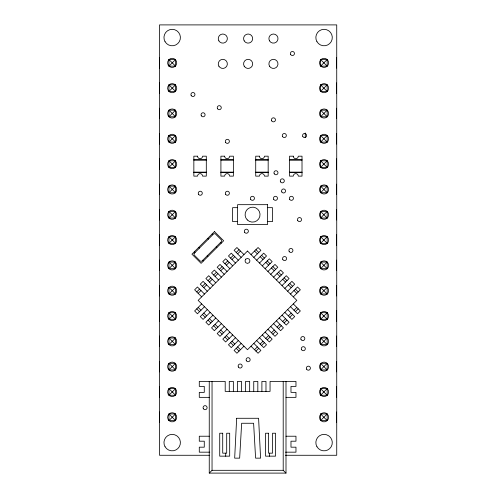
<?xml version="1.0" encoding="UTF-8"?>
<svg xmlns="http://www.w3.org/2000/svg" width="498" height="498" viewBox="0 0 498 498"><rect width="100%" height="100%" fill="white"/><g stroke="black" fill="none" stroke-linecap="round" stroke-linejoin="round"><path stroke-width="0.75" d="M175.557 59.536L168.946 66.141L168.946 59.536L175.557 59.536L175.557 66.141L168.946 66.141M175.557 84.847L168.946 91.458L168.946 84.847L175.557 84.847L175.557 91.458L168.946 91.458M175.557 110.164L168.946 116.769L168.946 110.164L175.557 110.164L175.557 116.769L168.946 116.769M175.557 135.481L168.946 142.086L168.946 135.481L175.557 135.481L175.557 142.086L168.946 142.086M175.557 160.798L168.946 167.403L168.946 160.798L175.557 160.798L175.557 167.403L168.946 167.403M175.557 186.115L168.946 192.72L168.946 186.115L175.557 186.115L175.557 192.72L168.946 192.72M175.557 211.426L168.946 218.037L168.946 211.426L175.557 211.426L175.557 218.037L168.946 218.037M327.167 59.536L320.563 66.141L320.563 59.536L327.167 59.536L327.167 66.141L320.563 66.141M175.557 236.743L168.946 243.348L168.946 236.743L175.557 236.743L175.557 243.348L168.946 243.348M327.167 84.847L320.563 91.458L320.563 84.847L327.167 84.847L327.167 91.458L320.563 91.458M175.557 262.06L168.946 268.665L168.946 262.06L175.557 262.06L175.557 268.665L168.946 268.665M327.167 110.164L320.563 116.769L320.563 110.164L327.167 110.164L327.167 116.769L320.563 116.769M175.557 287.377L168.946 293.982L168.946 287.377L175.557 287.377L175.557 293.982L168.946 293.982M327.167 135.481L320.563 142.086L320.563 135.481L327.167 135.481L327.167 142.086L320.563 142.086M175.557 312.694L168.946 319.299L168.946 312.694L175.557 312.694L175.557 319.299L168.946 319.299M327.167 160.798L320.563 167.403L320.563 160.798L327.167 160.798L327.167 167.403L320.563 167.403M175.557 338.005L168.946 344.616L168.946 338.005L175.557 338.005L175.557 344.616L168.946 344.616M327.167 186.115L320.563 192.72L320.563 186.115L327.167 186.115L327.167 192.72L320.563 192.72M175.557 363.322L168.946 369.927L168.946 363.322L175.557 363.322L175.557 369.927L168.946 369.927M327.167 211.426L320.563 218.037L320.563 211.426L327.167 211.426L327.167 218.037L320.563 218.037M175.557 388.639L168.946 395.244L168.946 388.639L175.557 388.639L175.557 395.244L168.946 395.244M327.167 236.743L320.563 243.348L320.563 236.743L327.167 236.743L327.167 243.348L320.563 243.348M175.557 413.956L168.946 420.561L168.946 413.956L175.557 413.956L175.557 420.561L168.946 420.561M327.167 262.06L320.563 268.665L320.563 262.06L327.167 262.06L327.167 268.665L320.563 268.665M327.167 287.377L320.563 293.982L320.563 287.377L327.167 287.377L327.167 293.982L320.563 293.982M327.167 312.694L320.563 319.299L320.563 312.694L327.167 312.694L327.167 319.299L320.563 319.299M327.167 338.005L320.563 344.616L320.563 338.005L327.167 338.005L327.167 344.616L320.563 344.616M327.167 363.322L320.563 369.927L320.563 363.322L327.167 363.322L327.167 369.927L320.563 369.927M327.167 388.639L320.563 395.244L320.563 388.639L327.167 388.639L327.167 395.244L320.563 395.244M327.167 413.956L320.563 420.561L320.563 413.956L327.167 413.956L327.167 420.561L320.563 420.561M196.747 291.928L199.561 289.108M202.381 286.288L205.201 283.468M208.021 280.648L210.841 277.834M213.661 275.014L216.481 272.194M219.294 269.374L222.114 266.555M224.934 263.735L227.754 260.915M230.574 258.101L233.394 255.281M236.214 252.461L239.028 249.641M198.154 293.334L200.974 290.515M203.794 287.701L206.614 284.881M209.428 282.061L212.248 279.241M215.068 276.421L217.887 273.601M220.707 270.781L223.527 267.968M226.347 265.148L229.161 262.328M231.981 259.508L234.801 256.688M237.621 253.868L240.441 251.048M201.678 303.911L194.631 310.957L197.451 313.777L204.497 306.724M251.011 254.578L258.057 247.525L260.877 250.345L253.831 257.391M207.317 309.544L200.271 316.591L203.084 319.411L210.137 312.364M256.651 260.211L263.697 253.165L266.517 255.984L259.47 263.031M212.951 315.184L205.904 322.231L208.724 325.051L215.771 318.004M262.29 265.851L269.337 258.804L272.157 261.624L265.104 268.671M218.591 320.824L211.544 327.871L214.364 330.691L221.411 323.644M267.924 271.491L274.971 264.444L277.791 267.258L270.744 274.311M224.231 326.458L217.184 333.511L220.004 336.324L227.051 329.278M273.564 277.125L280.611 270.078L283.43 272.898L276.384 279.944M229.871 332.098L222.818 339.144L225.638 341.964L232.691 334.917M279.204 282.764L286.25 275.718L289.07 278.538L282.024 285.584M235.504 337.737L228.458 344.784L231.277 347.604L238.324 340.557M284.837 288.404L291.89 281.358L294.704 284.177L287.657 291.224M241.144 343.377L234.097 350.424L236.917 353.244L243.964 346.191M290.477 294.044L297.524 286.991L300.344 289.811L293.297 296.858M254.534 349.721L257.354 346.901M260.174 344.081L262.994 341.261M265.814 338.441L268.627 335.621M271.447 332.801L274.267 329.987M277.087 327.167L279.907 324.347M282.727 321.527L285.547 318.708M288.361 315.888L291.181 313.068M294.001 310.248L296.82 307.434M255.947 351.127L258.761 348.307M261.581 345.488L264.401 342.668M267.221 339.854L270.041 337.034M272.86 334.214L275.68 331.394M278.494 328.574L281.314 325.754M284.134 322.934L286.954 320.121M289.774 317.301L292.594 314.481M295.414 311.661L298.234 308.841M286.001 381.406L286.001 473.1L209.253 473.1L212.042 470.311L212.042 381.406M193.846 159.677L206.303 159.677M220.913 159.677L233.369 159.677M255.717 159.677L268.173 159.677M289.55 159.677L302.012 159.677M193.846 160.175L206.303 160.175M220.913 160.175L233.369 160.175M255.717 160.175L268.173 160.175M289.55 160.175L302.012 160.175M193.846 172.134L206.303 172.134M220.913 172.134L233.369 172.134M255.717 172.134L268.173 172.134M289.55 172.134L302.012 172.134M193.846 172.632L206.303 172.632M220.913 172.632L233.369 172.632M255.717 172.632L268.173 172.632M289.55 172.632L302.012 172.632M237.608 207.666L232.628 207.666L232.628 221.616L237.608 221.616M267.513 207.666L272.493 207.666L272.493 221.616L267.513 221.616M209.253 397.354L199.287 397.354L199.287 392.368L204.273 392.368L204.273 386.386L199.287 386.386L199.287 381.406L225.202 381.406L225.202 391.372L270.053 391.372L270.053 381.406L295.968 381.406L295.968 386.386L290.981 386.386L290.981 392.368L295.968 392.368L295.968 397.354L286.001 397.354M209.253 436.223L199.287 436.223L199.287 441.203L204.273 441.203L204.273 447.185L199.287 447.185L199.287 452.172L209.751 452.172M286.001 436.223L295.968 436.223L295.968 441.203L290.981 441.203L290.981 447.185L295.968 447.185L295.968 452.172L285.503 452.172M209.266 455.272L159.522 455.272L159.522 24.9L336.729 24.9L336.729 455.272L285.435 455.272M212.042 470.311L283.206 470.311L286.001 473.1M320.563 59.536L327.167 66.141M320.563 84.847L327.167 91.458M320.563 110.164L327.167 116.769M320.563 135.481L327.167 142.086M320.563 160.798L327.167 167.403M320.563 186.115L327.167 192.72M168.946 59.536L175.557 66.141M320.563 211.426L327.167 218.037M168.946 84.847L175.557 91.458M320.563 236.743L327.167 243.348M168.946 110.164L175.557 116.769M320.563 262.06L327.167 268.665M168.946 135.481L175.557 142.086M320.563 287.377L327.167 293.982M168.946 160.798L175.557 167.403M320.563 312.694L327.167 319.299M168.946 186.115L175.557 192.72M320.563 338.005L327.167 344.616M168.946 211.426L175.557 218.037M320.563 363.322L327.167 369.927M168.946 236.743L175.557 243.348M320.563 388.639L327.167 395.244M168.946 262.06L175.557 268.665M320.563 413.956L327.167 420.561M168.946 287.377L175.557 293.982M168.946 312.694L175.557 319.299M168.946 338.005L175.557 344.616M168.946 363.322L175.557 369.927M168.946 388.639L175.557 395.244M168.946 413.956L175.557 420.561M255.947 249.641L258.761 252.461M261.581 255.281L264.401 258.101M267.221 260.915L270.041 263.735M272.86 266.555L275.68 269.374M278.494 272.194L281.314 275.014M284.134 277.834L286.954 280.648M289.774 283.468L292.594 286.288M295.414 289.108L298.234 291.928M254.534 251.048L257.354 253.868M260.174 256.688L262.994 259.508M265.814 262.328L268.627 265.148M271.447 267.968L274.267 270.781M277.087 273.601L279.907 276.421M282.727 279.241L285.547 282.061M288.361 284.881L291.181 287.701M294.001 290.515L296.82 293.334M243.964 254.578L236.917 247.525L234.097 250.345L241.144 257.391M293.297 303.911L300.344 310.957L297.524 313.777L290.477 306.724M238.324 260.211L231.277 253.165L228.458 255.984L235.504 263.031M287.657 309.544L294.704 316.591L291.89 319.411L284.837 312.364M212.092 234.016L212.795 234.72M220.552 242.476L221.255 243.18M207.722 238.386L208.425 239.09M216.182 246.846L216.885 247.55M232.691 265.851L225.638 258.804L222.818 261.624L229.871 268.671M282.024 315.184L289.07 322.231L286.25 325.051L279.204 318.004M227.051 271.491L220.004 264.444L217.184 267.258L224.231 274.311M276.384 320.824L283.43 327.871L280.611 330.691L273.564 323.644M198.702 247.406L199.405 248.11M207.162 255.866L207.865 256.57M221.411 277.125L214.364 270.078L211.544 272.898L218.591 279.944M270.744 326.458L277.791 333.511L274.971 336.324L267.924 329.278M194.332 251.776L195.035 252.48M202.792 260.236L203.495 260.94M215.771 282.764L208.724 275.718L205.904 278.538L212.951 285.584M265.104 332.098L272.157 339.144L269.337 341.964L262.29 334.917M210.137 288.404L203.084 281.358L200.271 284.177L207.317 291.224M259.47 337.737L266.517 344.784L263.697 347.604L256.651 340.557M204.497 294.044L197.451 286.991L194.631 289.811L201.678 296.858M253.831 343.377L260.877 350.424L258.057 353.244L251.011 346.191M198.154 307.434L200.974 310.248M203.794 313.068L206.614 315.888M209.428 318.708L212.248 321.527M215.068 324.347L217.887 327.167M220.707 329.987L223.527 332.801M226.347 335.621L229.161 338.441M231.981 341.261L234.801 344.081M237.621 346.901L240.441 349.721M196.747 308.841L199.561 311.661M202.381 314.481L205.201 317.301M208.021 320.121L210.841 322.934M213.661 325.754L216.481 328.574M219.294 331.394L222.114 334.214M224.934 337.034L227.754 339.854M230.574 342.668L233.394 345.488M236.214 348.307L239.028 351.127M336.524 57.594L336.524 68.077M336.524 82.911L336.524 93.394M336.524 108.228L336.524 118.711M336.524 133.539L336.524 144.028M336.524 158.856L336.524 169.345M336.524 184.173L336.524 194.656M336.524 209.49L336.524 219.973M336.524 234.807L336.524 245.29M336.524 260.118L336.524 270.607M336.524 285.435L336.524 295.924M336.524 310.752L336.524 321.235M336.524 336.069L336.524 346.552M336.524 361.386L336.524 371.869M336.524 386.697L336.524 397.186M336.524 412.014L336.524 422.503M305.249 132.966L305.249 137.616M283.206 381.406L283.206 470.311M269.555 453.168L269.555 456.23M265.976 391.372L265.976 381.406L261.898 381.406L261.898 391.372M257.821 391.372L257.821 381.406L253.743 381.406L253.743 391.372M249.666 391.372L249.666 381.406L245.589 381.406L245.589 391.372M241.511 391.372L241.511 381.406L237.434 381.406L237.434 391.372M233.357 391.372L233.357 381.406L229.279 381.406L229.279 391.372M225.7 453.168L225.7 456.23M209.253 381.406L209.253 473.1M159.59 57.594L159.59 68.077M159.59 82.911L159.59 93.394M159.59 108.228L159.59 118.711M159.59 133.539L159.59 144.028M159.59 158.856L159.59 169.345M159.59 184.173L159.59 194.656M159.59 209.49L159.59 219.973M159.59 234.807L159.59 245.29M159.59 260.118L159.59 270.607M159.59 285.435L159.59 295.924M159.59 310.752L159.59 321.235M159.59 336.069L159.59 346.552M159.59 361.386L159.59 371.869M159.59 386.697L159.59 397.186M159.59 412.014L159.59 422.503M236.662 418.283L234.67 458.148L239.656 458.148L241.648 423.263L253.607 423.263L255.599 458.148L260.585 458.148L258.593 418.283L236.662 418.283M194.052 253.47L194.052 254.876L200.395 261.22L201.802 261.22L221.535 241.486L221.535 240.08L215.192 233.736L213.785 233.736L194.052 253.47M245.726 259.153L244.997 260.915L245.726 262.676L247.487 263.411L249.249 262.676L249.977 260.915L249.249 259.153L247.487 258.425L245.726 259.153M214.489 231.62L191.935 254.173L201.099 263.336L223.652 240.783L214.489 231.62M247.487 251.048L198.154 300.381L247.487 349.721L296.82 300.381L247.487 251.048M197.582 156.185L193.846 156.185L193.846 176.124L197.575 176.124A2.49 2.49 0 0 1 200.072 173.628A2.49 2.49 0 0 1 202.561 176.124L206.303 176.124L206.303 156.185L202.568 156.185A2.49 2.49 0 0 1 200.078 158.681A2.49 2.49 0 0 1 197.582 156.185M224.648 156.185L220.913 156.185L220.913 176.124L224.642 176.124A2.49 2.49 0 0 1 227.138 173.628A2.49 2.49 0 0 1 229.628 176.124L233.369 176.124L233.369 156.185L229.634 156.185A2.49 2.49 0 0 1 227.138 158.681A2.49 2.49 0 0 1 224.648 156.185M259.452 156.185L255.717 156.185L255.717 176.124L259.452 176.124A2.49 2.49 0 0 1 261.942 173.628A2.49 2.49 0 0 1 264.432 176.124L268.173 176.124L268.173 156.185L264.438 156.185A2.49 2.49 0 0 1 261.948 158.681A2.49 2.49 0 0 1 259.452 156.185M293.291 156.185L289.55 156.185L289.55 176.124L293.285 176.124A2.49 2.49 0 0 1 295.775 173.628A2.49 2.49 0 0 1 298.265 176.124L302.012 176.124L302.012 156.185L298.271 156.185A2.49 2.49 0 0 1 295.781 158.681A2.49 2.49 0 0 1 293.291 156.185M267.513 204.672L237.608 204.672L237.608 224.604L267.513 224.604L267.513 204.672M222.712 433.235L219.718 433.235L219.718 456.156L229.684 456.156L229.684 433.235L226.696 433.235L226.696 453.168L222.712 453.168L222.712 433.235M268.559 433.235L265.565 433.235L265.565 456.156L275.537 456.156L275.537 433.235L272.543 433.235L272.543 453.168L268.559 453.168L268.559 433.235M247.276 219.923A7.476 7.476 0 0 0 259.782 216.574A7.476 7.476 0 0 0 250.625 207.417A7.476 7.476 0 0 0 247.276 219.923M203.333 408.69A2.023 2.023 0 0 0 206.838 408.69A2.023 2.023 0 0 0 205.089 405.652A2.023 2.023 0 0 0 203.333 408.69M168.231 65.151A4.557 4.557 0 0 0 176.124 65.151A4.557 4.557 0 0 0 172.177 58.316A4.557 4.557 0 0 0 168.231 65.151M168.231 90.468A4.557 4.557 0 0 0 176.124 90.468A4.557 4.557 0 0 0 172.177 83.633A4.557 4.557 0 0 0 168.231 90.468M302.828 136.545A2.023 2.023 0 0 0 306.332 136.545A2.023 2.023 0 0 0 304.577 133.508A2.023 2.023 0 0 0 302.828 136.545M282.571 136.545A2.023 2.023 0 0 0 286.076 136.545A2.023 2.023 0 0 0 284.327 133.508A2.023 2.023 0 0 0 282.571 136.545M289.662 199.325A2.023 2.023 0 0 0 293.166 199.325A2.023 2.023 0 0 0 291.411 196.293A2.023 2.023 0 0 0 289.662 199.325M297.76 220.595A2.023 2.023 0 0 0 301.265 220.595A2.023 2.023 0 0 0 299.516 217.558A2.023 2.023 0 0 0 297.76 220.595M165.05 446.725A8.236 8.236 0 0 0 179.305 446.725A8.236 8.236 0 0 0 172.177 434.38A8.236 8.236 0 0 0 165.05 446.725M301.053 339.58A2.023 2.023 0 0 0 304.558 339.58A2.023 2.023 0 0 0 302.803 336.542A2.023 2.023 0 0 0 301.053 339.58M168.231 318.309A4.557 4.557 0 0 0 176.124 318.309A4.557 4.557 0 0 0 172.177 311.48A4.557 4.557 0 0 0 168.231 318.309M168.231 343.626A4.557 4.557 0 0 0 176.124 343.626A4.557 4.557 0 0 0 172.177 336.791A4.557 4.557 0 0 0 168.231 343.626M168.231 115.785A4.557 4.557 0 0 0 176.124 115.785A4.557 4.557 0 0 0 172.177 108.95A4.557 4.557 0 0 0 168.231 115.785M281.818 191.979A2.023 2.023 0 0 0 285.317 191.979A2.023 2.023 0 0 0 283.567 188.947A2.023 2.023 0 0 0 281.818 191.979M250.681 199.325A2.023 2.023 0 0 0 254.185 199.325A2.023 2.023 0 0 0 252.43 196.293A2.023 2.023 0 0 0 250.681 199.325M273.713 199.325A2.023 2.023 0 0 0 277.218 199.325A2.023 2.023 0 0 0 275.462 196.293A2.023 2.023 0 0 0 273.713 199.325M244.599 232.236A2.023 2.023 0 0 0 248.104 232.236A2.023 2.023 0 0 0 246.348 229.198A2.023 2.023 0 0 0 244.599 232.236M201.31 115.785A2.023 2.023 0 0 0 204.815 115.785A2.023 2.023 0 0 0 203.066 112.747A2.023 2.023 0 0 0 201.31 115.785M301.558 349.708A2.023 2.023 0 0 0 305.062 349.708A2.023 2.023 0 0 0 303.313 346.67A2.023 2.023 0 0 0 301.558 349.708M320.127 267.675A4.557 4.557 0 0 0 328.02 267.675A4.557 4.557 0 0 0 324.074 260.846A4.557 4.557 0 0 0 320.127 267.675M320.127 292.992A4.557 4.557 0 0 0 328.02 292.992A4.557 4.557 0 0 0 324.074 286.163A4.557 4.557 0 0 0 320.127 292.992M320.127 318.309A4.557 4.557 0 0 0 328.02 318.309A4.557 4.557 0 0 0 324.074 311.48A4.557 4.557 0 0 0 320.127 318.309M320.127 343.626A4.557 4.557 0 0 0 328.02 343.626A4.557 4.557 0 0 0 324.074 336.791A4.557 4.557 0 0 0 320.127 343.626M168.231 394.254A4.557 4.557 0 0 0 176.124 394.254A4.557 4.557 0 0 0 172.177 387.425A4.557 4.557 0 0 0 168.231 394.254M168.231 419.571A4.557 4.557 0 0 0 176.124 419.571A4.557 4.557 0 0 0 172.177 412.742A4.557 4.557 0 0 0 168.231 419.571M217.508 108.695A2.023 2.023 0 0 0 221.012 108.695A2.023 2.023 0 0 0 219.263 105.663A2.023 2.023 0 0 0 217.508 108.695M320.127 419.571A4.557 4.557 0 0 0 328.02 419.571A4.557 4.557 0 0 0 324.074 412.742A4.557 4.557 0 0 0 320.127 419.571M269.499 40.855A4.557 4.557 0 0 0 277.386 40.855A4.557 4.557 0 0 0 273.439 34.02A4.557 4.557 0 0 0 269.499 40.855M269.499 66.166A4.557 4.557 0 0 0 277.386 66.166A4.557 4.557 0 0 0 273.439 59.337A4.557 4.557 0 0 0 269.499 66.166M244.182 40.855A4.557 4.557 0 0 0 252.069 40.855A4.557 4.557 0 0 0 248.122 34.02A4.557 4.557 0 0 0 244.182 40.855M218.865 40.855A4.557 4.557 0 0 0 226.752 40.855A4.557 4.557 0 0 0 222.811 34.02A4.557 4.557 0 0 0 218.865 40.855M218.865 66.166A4.557 4.557 0 0 0 226.752 66.166A4.557 4.557 0 0 0 222.811 59.337A4.557 4.557 0 0 0 218.865 66.166M320.127 368.943A4.557 4.557 0 0 0 328.02 368.943A4.557 4.557 0 0 0 324.074 362.108A4.557 4.557 0 0 0 320.127 368.943M320.127 394.254A4.557 4.557 0 0 0 328.02 394.254A4.557 4.557 0 0 0 324.074 387.425A4.557 4.557 0 0 0 320.127 394.254M244.182 66.166A4.557 4.557 0 0 0 252.069 66.166A4.557 4.557 0 0 0 248.122 59.337A4.557 4.557 0 0 0 244.182 66.166M168.231 242.364A4.557 4.557 0 0 0 176.124 242.364A4.557 4.557 0 0 0 172.177 235.529A4.557 4.557 0 0 0 168.231 242.364M168.231 191.73A4.557 4.557 0 0 0 176.124 191.73A4.557 4.557 0 0 0 172.177 184.901A4.557 4.557 0 0 0 168.231 191.73M168.231 217.047A4.557 4.557 0 0 0 176.124 217.047A4.557 4.557 0 0 0 172.177 210.212A4.557 4.557 0 0 0 168.231 217.047M168.231 166.413A4.557 4.557 0 0 0 176.124 166.413A4.557 4.557 0 0 0 172.177 159.584A4.557 4.557 0 0 0 168.231 166.413M168.231 267.675A4.557 4.557 0 0 0 176.124 267.675A4.557 4.557 0 0 0 172.177 260.846A4.557 4.557 0 0 0 168.231 267.675M168.231 292.992A4.557 4.557 0 0 0 176.124 292.992A4.557 4.557 0 0 0 172.177 286.163A4.557 4.557 0 0 0 168.231 292.992M282.833 259.576A2.023 2.023 0 0 0 286.338 259.576A2.023 2.023 0 0 0 284.582 256.538A2.023 2.023 0 0 0 282.833 259.576M320.127 90.468A4.557 4.557 0 0 0 328.02 90.468A4.557 4.557 0 0 0 324.074 83.633A4.557 4.557 0 0 0 320.127 90.468M320.127 115.785A4.557 4.557 0 0 0 328.02 115.785A4.557 4.557 0 0 0 324.074 108.95A4.557 4.557 0 0 0 320.127 115.785M320.127 141.096A4.557 4.557 0 0 0 328.02 141.096A4.557 4.557 0 0 0 324.074 134.267A4.557 4.557 0 0 0 320.127 141.096M316.946 446.725A8.236 8.236 0 0 0 331.201 446.725A8.236 8.236 0 0 0 324.074 434.38A8.236 8.236 0 0 0 316.946 446.725M290.676 54.519A2.023 2.023 0 0 0 294.181 54.519A2.023 2.023 0 0 0 292.426 51.481A2.023 2.023 0 0 0 290.676 54.519M316.946 41.676A8.236 8.236 0 0 0 331.201 41.676A8.236 8.236 0 0 0 324.074 29.326A8.236 8.236 0 0 0 316.946 41.676M165.05 41.676A8.236 8.236 0 0 0 179.305 41.676A8.236 8.236 0 0 0 172.177 29.326A8.236 8.236 0 0 0 165.05 41.676M168.231 141.096A4.557 4.557 0 0 0 176.124 141.096A4.557 4.557 0 0 0 172.177 134.267A4.557 4.557 0 0 0 168.231 141.096M225.613 142.366A2.023 2.023 0 0 0 229.117 142.366A2.023 2.023 0 0 0 227.362 139.328A2.023 2.023 0 0 0 225.613 142.366M289.164 251.471A2.023 2.023 0 0 0 292.668 251.471A2.023 2.023 0 0 0 290.913 248.44A2.023 2.023 0 0 0 289.164 251.471M320.127 166.413A4.557 4.557 0 0 0 328.02 166.413A4.557 4.557 0 0 0 324.074 159.584A4.557 4.557 0 0 0 320.127 166.413M320.127 191.73A4.557 4.557 0 0 0 328.02 191.73A4.557 4.557 0 0 0 324.074 184.901A4.557 4.557 0 0 0 320.127 191.73M168.231 368.943A4.557 4.557 0 0 0 176.124 368.943A4.557 4.557 0 0 0 172.177 362.108A4.557 4.557 0 0 0 168.231 368.943M271.69 120.846A2.023 2.023 0 0 0 275.195 120.846A2.023 2.023 0 0 0 273.439 117.808A2.023 2.023 0 0 0 271.69 120.846M306.625 369.192A2.023 2.023 0 0 0 310.13 369.192A2.023 2.023 0 0 0 308.374 366.155A2.023 2.023 0 0 0 306.625 369.192M191.188 95.529A2.023 2.023 0 0 0 194.693 95.529A2.023 2.023 0 0 0 192.938 92.497A2.023 2.023 0 0 0 191.188 95.529M274.217 173.758A2.023 2.023 0 0 0 277.722 173.758A2.023 2.023 0 0 0 275.973 170.727A2.023 2.023 0 0 0 274.217 173.758M246.373 360.72A2.023 2.023 0 0 0 249.878 360.72A2.023 2.023 0 0 0 248.122 357.682A2.023 2.023 0 0 0 246.373 360.72M238.399 367.038A2.023 2.023 0 0 0 241.904 367.038A2.023 2.023 0 0 0 240.154 364.001A2.023 2.023 0 0 0 238.399 367.038M280.548 181.851A2.023 2.023 0 0 0 284.053 181.851A2.023 2.023 0 0 0 282.304 178.819A2.023 2.023 0 0 0 280.548 181.851M225.613 194.264A2.023 2.023 0 0 0 229.117 194.264A2.023 2.023 0 0 0 227.362 191.226A2.023 2.023 0 0 0 225.613 194.264M198.521 194.264A2.023 2.023 0 0 0 202.026 194.264A2.023 2.023 0 0 0 200.277 191.226A2.023 2.023 0 0 0 198.521 194.264M320.127 65.151A4.557 4.557 0 0 0 328.02 65.151A4.557 4.557 0 0 0 324.074 58.316A4.557 4.557 0 0 0 320.127 65.151M320.127 217.047A4.557 4.557 0 0 0 328.02 217.047A4.557 4.557 0 0 0 324.074 210.212A4.557 4.557 0 0 0 320.127 217.047M320.127 242.364A4.557 4.557 0 0 0 328.02 242.364A4.557 4.557 0 0 0 324.074 235.529A4.557 4.557 0 0 0 320.127 242.364"/></g></svg>
